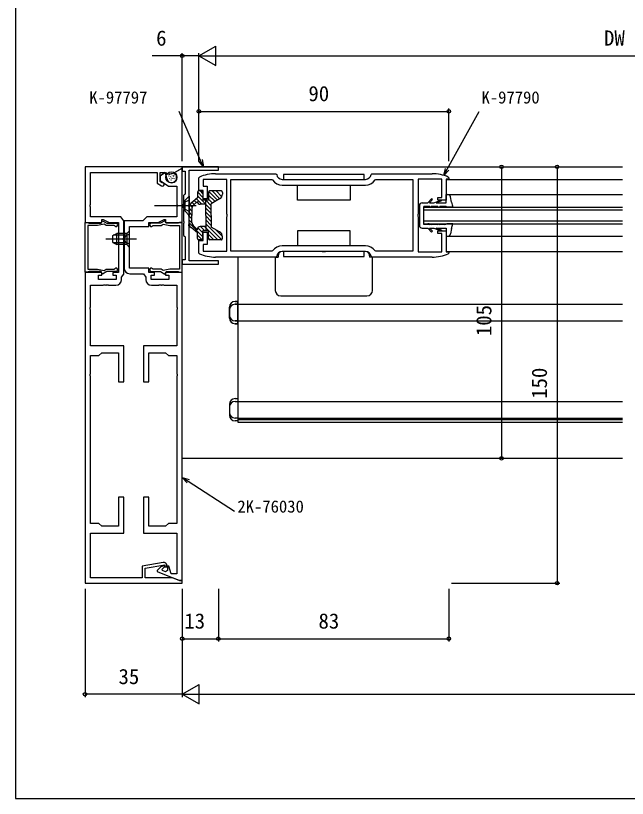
# Model space of a CAD drawing. Units: millimetres, scale not verified. Extents: x -437 to 438, y -681 to 679.
# Drawn here: x -436.7 to -216.4, y -681.4 to -399.4 of the extents above; entities that cross this region are included whole.
import ezdxf
from ezdxf.enums import TextEntityAlignment as Align

# ---------------------------------------------------------------- set-up
doc = ezdxf.new("R2010")
doc.units = ezdxf.units.MM
doc.header["$LTSCALE"] = 4
for name, color, linetype in [('0-2_YKK_11', 7, 'Continuous'), ('0-3_YKK_12', 2, 'Continuous'), ('0-4_YKK_13', 4, 'Continuous'), ('0-6_YKK_D', 6, 'Continuous'), ('0-7_YKK_ZWAK', 7, 'Continuous')]:
    doc.layers.add(name, color=color, linetype=linetype)
doc.styles.add('ＭＳ ゴシック', font='')
doc.styles.get('ＭＳ ゴシック').set_extended_font_data('MS Gothic')

msp = doc.modelspace()

# ---------------------------------------------------------------- linework, layer by layer
at = {"layer": '0-2_YKK_11'}
for p, q in [((-340.7, -458.396), (-310.7, -458.396)), ((-340.7, -460.496), (-310.7, -460.496)), ((-310.7, -482.296), (-340.7, -482.296)), ((-310.7, -484.396), (-340.7, -484.396))]:
    msp.add_line(p, q, dxfattribs=at)
for points in [[(-383.983, -459.614), (-384.217, -459.566), (-384.7, -459.228), (-384.7, -455.9), (-382.69, -455.9), (-382.2, -456.484), (-379.8, -456.19), (-376.7, -454.4), (-376.7, -453.9), (-411.7, -453.9), (-411.7, -473.9), (-405.7, -473.9), (-405.7, -472.9), (-405.2, -472.9), (-403.055, -473.9), (-399.7, -473.9), (-399.7, -491.9), (-401.7, -491.9), (-401.7, -492.9), (-400.5, -492.9), (-400.5, -494.5), (-406.9, -494.5), (-406.9, -492.9), (-405.7, -492.9), (-405.7, -491.9), (-411.7, -491.9)], [(-398.57, -494.5), (-398.57, -493.643), (-397.77, -492.5), (-397.77, -480.358), (-397.89, -480.175), (-397.89, -479.625), (-397.77, -479.442), (-397.77, -473.4), (-398.82, -471.9), (-409.77, -471.9), (-409.77, -468.358), (-409.89, -468.175), (-409.89, -467.625), (-409.77, -467.442), (-409.77, -455.9), (-385.7, -455.9), (-385.7, -459.748), (-384.223, -460.782)], [(-382.19, -458.353), (-382.847, -455.902), (-384.7, -457.2), (-384.7, -458.799), (-381.7, -460.9), (-378.63, -460.9), (-378.63, -467.442), (-378.51, -467.625), (-378.51, -468.175), (-378.63, -468.358), (-378.63, -471.9), (-389.4, -471.9), (-390.9, -473.4), (-397.63, -473.4), (-397.63, -479.442), (-397.51, -479.625), (-397.51, -480.175), (-397.63, -480.358), (-397.63, -490.4)], [(-376.7, -602.9), (-376.7, -491.9), (-382.7, -491.9), (-382.7, -492.9), (-381.5, -492.9), (-381.5, -494.5), (-387.9, -494.5), (-387.9, -492.9), (-386.7, -492.9), (-386.7, -491.9), (-388.7, -491.9), (-388.7, -490.4), (-395.7, -490.4), (-395.7, -475.4), (-388.7, -475.4), (-388.7, -473.9), (-385.345, -473.9), (-383.2, -472.9), (-382.7, -472.9), (-382.7, -473.9), (-376.7, -473.9), (-376.7, -454.631), (-376.9, -454.515), (-379.649, -456.103), (-379.649, -456.334), (-379.009, -456.704), (-378.81, -457.447)], [(-364.7, -456.396), (-342.98, -456.396), (-342.683, -456.657)], [(-308.717, -456.657), (-308.42, -456.396), (-286.7, -456.396)], [(-370.516, -485.223), (-370.7, -484.946), (-370.7, -480.396), (-369.2, -480.396), (-369.2, -477.396), (-367.7, -477.396), (-367.7, -481.896), (-369.2, -481.896), (-369.2, -484.296), (-360.7, -484.296), (-360.7, -471.854), (-360.58, -471.671), (-360.58, -471.121), (-360.7, -470.938), (-360.7, -458.496), (-369.2, -458.496), (-369.2, -460.896), (-367.7, -460.896), (-367.7, -465.396), (-369.2, -465.396), (-369.2, -462.396), (-370.7, -462.396), (-370.7, -457.846), (-370.516, -457.57)], [(-344.136, -484.16), (-344.388, -484.296), (-359.2, -484.296), (-359.2, -458.496), (-344.388, -458.496), (-344.136, -458.633)], [(-307.264, -458.633), (-307.012, -458.496), (-293.7, -458.496), (-293.7, -484.296), (-307.012, -484.296), (-307.264, -484.16)], [(-280.884, -457.57), (-280.7, -457.846), (-280.7, -458.296), (-281.7, -458.296), (-281.7, -465.896), (-284.7, -465.896), (-284.7, -464.896), (-283.2, -464.896), (-283.2, -458.296), (-291.7, -458.296), (-291.7, -470.938), (-291.82, -471.121), (-291.82, -471.671), (-291.7, -471.854), (-291.7, -484.496), (-283.2, -484.496), (-283.2, -477.896), (-284.7, -477.896), (-284.7, -476.896), (-281.7, -476.896), (-281.7, -484.496), (-280.7, -484.496), (-280.7, -484.946), (-280.884, -485.223)], [(-411.7, -491.85), (-411.7, -473.95), (-410.7, -473.95), (-410.527, -474.05), (-410.267, -474.2), (-405.95, -474.2), (-405.425, -473.29), (-403.849, -474.2), (-400.5, -474.2)], [(-376.7, -491.85), (-376.7, -473.95), (-377.7, -473.95), (-377.873, -474.05), (-378.133, -474.2), (-382.45, -474.2), (-382.975, -473.29), (-384.551, -474.2), (-387.9, -474.2)], [(-400.999, -475.133), (-401.248, -475), (-404.063, -475), (-404.881, -474.528), (-407.232, -475), (-410.7, -475), (-410.7, -490.8), (-407.232, -490.8), (-404.881, -491.272), (-404.063, -490.8), (-401.248, -490.8), (-400.999, -490.667)], [(-387.401, -475.133), (-387.152, -475), (-384.337, -475), (-383.519, -474.528), (-381.168, -475), (-377.7, -475), (-377.7, -490.8), (-381.168, -490.8), (-383.519, -491.272), (-384.337, -490.8), (-387.152, -490.8), (-387.401, -490.667)], [(-342.683, -486.135), (-342.98, -486.396), (-364.7, -486.396)], [(-286.7, -486.396), (-308.42, -486.396), (-308.717, -486.135)], [(-400.5, -491.6), (-403.849, -491.6), (-405.425, -492.51), (-405.95, -491.6), (-410.267, -491.6), (-410.527, -491.75), (-410.7, -491.85), (-411.7, -491.85)], [(-411.7, -491.9), (-411.7, -603.9), (-376.7, -603.9), (-376.7, -602.9), (-377.7, -602.9), (-380.175, -601.9), (-390, -601.9), (-390, -598.459), (-383, -597.225), (-383, -598), (-382.2, -598), (-382.2, -597.6)], [(-395.63, -492.4), (-390.7, -492.4), (-389.83, -493.642), (-389.83, -494.5)], [(-387.9, -491.6), (-384.551, -491.6), (-382.975, -492.51), (-382.45, -491.6), (-378.133, -491.6), (-377.873, -491.75), (-377.7, -491.85), (-376.7, -491.85)], [(-383.608, -596.418), (-391.1, -597.739), (-391.1, -601.9), (-409.7, -601.9), (-409.7, -585.9), (-397.7, -585.9), (-397.7, -572.9), (-399.7, -572.9), (-399.7, -583.4), (-405.7, -583.4), (-406.7, -582.4), (-409.7, -582.4), (-409.7, -529.358), (-409.82, -529.175), (-409.82, -528.625), (-409.7, -528.442), (-409.7, -521.9), (-406.7, -521.9), (-405.7, -520.9), (-399.7, -520.9), (-399.7, -531.4), (-397.7, -531.4), (-397.7, -518.4), (-409.7, -518.4), (-409.7, -505.358), (-409.82, -505.175), (-409.82, -504.625), (-409.7, -504.442), (-409.7, -496.5), (-405.158, -496.5), (-404.975, -496.38), (-404.425, -496.38), (-404.242, -496.5), (-404.158, -496.5), (-403.975, -496.38), (-403.425, -496.38), (-403.242, -496.5), (-400.57, -496.5)], [(-387.83, -496.5), (-385.158, -496.5), (-384.975, -496.38), (-384.425, -496.38), (-384.242, -496.5), (-384.158, -496.5), (-383.975, -496.38), (-383.425, -496.38), (-383.242, -496.5), (-378.7, -496.5), (-378.7, -504.442), (-378.58, -504.625), (-378.58, -505.175), (-378.7, -505.358), (-378.7, -518.4), (-390.7, -518.4), (-390.7, -531.4), (-388.7, -531.4), (-388.7, -520.9), (-382.7, -520.9), (-381.7, -521.9), (-378.7, -521.9), (-378.7, -528.442), (-378.58, -528.625), (-378.58, -529.175), (-378.7, -529.358), (-378.7, -582.4), (-381.7, -582.4), (-382.7, -583.4), (-388.7, -583.4), (-388.7, -572.9), (-390.7, -572.9), (-390.7, -585.9), (-378.7, -585.9), (-378.7, -600.5), (-380.75, -600.5), (-381.5, -597.7), (-382, -597.7), (-382, -599.323), (-382.705, -599.799)], [(-382.705, -599.799), (-383.836, -599.342), (-383.943, -598.816), (-383.124, -597.997), (-383.355, -597.501), (-384.059, -597.83)], [(-384.628, -598.228), (-385.7, -599.3), (-385.7, -599.668), (-377.7, -602.9), (-376.7, -602.9)]]:
    msp.add_lwpolyline(points, dxfattribs=at)
msp.add_lwpolyline([(-363.7, -453.9), (-376.7, -453.9), (-376.7, -455.4), (-375.7, -455.4), (-375.7, -463.7), (-375.9, -463.9), (-376.2, -464.2), (-376.2, -468.442), (-376.08, -468.625), (-376.08, -469.175), (-376.2, -469.358), (-376.2, -473.442), (-376.08, -473.625), (-376.08, -474.175), (-376.2, -474.358), (-376.2, -478.6), (-375.9, -478.9), (-375.7, -479.1), (-375.7, -487.4), (-376.7, -487.4), (-376.7, -488.9), (-363.7, -488.9), (-363.7, -487.7), (-374.2, -487.7), (-374.2, -475.358), (-374.32, -475.175), (-374.32, -474.625), (-374.2, -474.442), (-374.2, -471.858), (-374.32, -471.675), (-374.32, -471.125), (-374.2, -470.942), (-374.2, -468.358), (-374.32, -468.175), (-374.32, -467.625), (-374.2, -467.442), (-374.2, -455.1), (-363.7, -455.1)], close=True, dxfattribs=at)
for centre, radius, start, end in [((-364.7, -471.396), 15, 90, 112.81489), ((-340.7, -456.396), 2, 187.49472, 270.00002), ((-310.7, -456.396), 2, 269.99998, 352.50528), ((-286.7, -471.396), 15, 67.18511, 90), ((-383.85, -460.25), 0.65, 234.99999, 101.82642), ((-380.5, -457.9), 1.75, 194.99998, 15), ((-340.7, -456.396), 4.1, 213.05574, 270.00001), ((-310.7, -456.396), 4.1, 269.99999, 326.94426), ((-400.5, -474.8), 0.6, 213.74896, 89.99997), ((-387.9, -474.8), 0.6, 90.00003, 326.25104), ((-340.7, -486.396), 4.1, 89.99999, 146.94426), ((-340.7, -486.396), 2, 89.99998, 172.50528), ((-310.7, -486.396), 4.1, 33.05574, 90.00001), ((-310.7, -486.396), 2, 7.49472, 90.00002), ((-364.7, -471.396), 15, 247.18511, 270), ((-286.7, -471.396), 15, 270, 292.81489), ((-400.5, -491), 0.6, 270.00003, 146.25104), ((-395.63, -490.4), 2, 180.00001, 269.99999), ((-387.9, -491), 0.6, 33.74896, 269.99997), ((-400.57, -494.5), 2, 270.00001, 359.99999), ((-387.83, -494.5), 2, 180.00001, 269.99999), ((-383.4, -597.6), 1.2, 0.00002, 100), ((-383.214, -599.642), 2, 115, 135.00001)]:
    msp.add_arc(centre, radius, start, end, dxfattribs=at)
at = {"layer": '0-3_YKK_12'}
for p, q in [((-376.7, -453.9), (-218.147, -453.9)), ((-281.68, -458.403), (-218.147, -458.403)), ((-281.629, -458.403), (-218.147, -458.403)), ((-281.7, -463.896), (-218.147, -463.896)), ((-281.68, -463.896), (-218.147, -463.896)), ((-289.7, -474.396), (-289.7, -468.396)), ((-289.7, -468.396), (-218.147, -468.396)), ((-289.7, -469.396), (-218.147, -469.396)), ((-289.7, -473.396), (-218.147, -473.396)), ((-289.7, -474.396), (-218.147, -474.396)), ((-281.7, -478.896), (-218.147, -478.896)), ((-281.68, -478.896), (-218.147, -478.896)), ((-281.68, -484.403), (-218.147, -484.403)), ((-281.617, -484.403), (-218.147, -484.403)), ((-356.7, -486.396), (-356.7, -544.401)), ((-356.7, -503.4), (-218.147, -503.4)), ((-356.7, -509.4), (-218.147, -509.4)), ((-356.6, -538.401), (-218.147, -538.4)), ((-356.7, -544.401), (-218.147, -544.401)), ((-356.7, -544.901), (-218.147, -544.9)), ((-356.7, -544.901), (-356.7, -545.901)), ((-356.7, -545.901), (-218.147, -545.9)), ((-376.6, -558.9), (-218.147, -558.899))]:
    msp.add_line(p, q, dxfattribs=at)
at = {"layer": '0-4_YKK_13'}
for p, q in [((-381.227, -456.757), (-381.149, -456.573)), ((-380.402, -456.932), (-380.323, -456.748)), ((-381.485, -457.247), (-381.407, -457.063)), ((-381.288, -458.255), (-381.21, -458.071)), ((-380.889, -457.55), (-380.811, -457.366)), ((-380.685, -458.011), (-380.606, -457.827)), ((-380.685, -458.661), (-380.607, -458.477)), ((-380.153, -458.112), (-380.075, -457.928)), ((-379.961, -457.544), (-379.883, -457.36)), ((-379.679, -457.114), (-379.601, -456.93)), ((-379.612, -458.192), (-379.534, -458.008)), ((-374.2, -464.4), (-375.7, -465.9)), ((-374.2, -464.4), (-375.7, -465.9)), ((-371.227, -465.087), (-373.518, -467.023)), ((-371.227, -463.096), (-371.227, -465.087)), ((-366.227, -469.347), (-371.227, -464.347)), ((-369.227, -464.932), (-371.205, -462.953)), ((-369.727, -462.596), (-370.727, -462.596)), ((-369.227, -463.518), (-370.149, -462.596)), ((-369.227, -463.096), (-369.227, -465.896)), ((-367.227, -463.096), (-367.227, -465.896)), ((-364.9, -466.43), (-367.227, -464.104)), ((-364.003, -465.913), (-367.124, -462.793)), ((-362.727, -462.596), (-366.727, -462.596)), ((-363.11, -465.392), (-365.906, -462.596)), ((-362.446, -464.643), (-364.492, -462.596)), ((-362.227, -463.096), (-362.227, -463.732)), ((-281.7, -463.896), (-281.04, -463.896)), ((-281.7, -466.846), (-281.7, -463.896)), ((-279.76, -466.644), (-280.055, -464.723)), ((-371.7, -467.9), (-386.7, -467.9)), ((-371.7, -467.9), (-386.7, -467.9)), ((-373.179, -468.464), (-374.006, -467.638)), ((-372.372, -467.444), (-373.125, -466.691)), ((-371.227, -466.396), (-372.477, -467.541)), ((-371.633, -466.768), (-372.358, -466.043)), ((-369.591, -467.396), (-371.654, -465.334)), ((-368.227, -467.396), (-370.227, -467.396)), ((-367.227, -465.896), (-369.227, -465.896)), ((-366.227, -467.932), (-368.263, -465.896)), ((-368.227, -471.396), (-368.227, -465.896)), ((-365.797, -466.948), (-367.227, -465.518)), ((-363.227, -465.464), (-366.227, -467.196)), ((-366.227, -471.396), (-366.227, -467.196)), ((-291.3, -467.846), (-291.3, -474.946)), ((-290.3, -466.846), (-288.249, -466.846)), ((-288.249, -466.846), (-286.883, -465.393)), ((-286.6, -465.676), (-287.7, -466.846)), ((-287.7, -466.846), (-286.041, -466.846)), ((-286.6, -465.676), (-286.88, -465.396)), ((-286.041, -466.846), (-283.484, -465.877)), ((-283.276, -466.088), (-285.2, -466.846)), ((-285.2, -466.846), (-281.7, -466.846)), ((-283.276, -466.088), (-283.484, -465.877)), ((-374.2, -468.551), (-374.2, -471.396)), ((-373.227, -469.832), (-374.2, -468.832)), ((-373.227, -471.246), (-374.2, -470.246)), ((-373.227, -468.84), (-373.227, -471.396)), ((-366.227, -470.761), (-368.227, -468.76)), ((-366.227, -472.175), (-368.227, -470.175)), ((-289.7, -474.646), (-289.7, -468.146)), ((-287.5, -468.146), (-289.7, -468.146)), ((-287.712, -468.396), (-287.012, -468.146)), ((-284.7, -468.146), (-287.012, -468.146)), ((-285.7, -468.396), (-284.7, -468.146)), ((-285.7, -468.396), (-284.932, -468.396)), ((-284.932, -468.396), (-283.932, -468.146)), ((-282.2, -468.146), (-283.932, -468.146)), ((-279.2, -468.396), (-281.442, -468.396)), ((-374.2, -474.241), (-374.2, -471.396)), ((-373.227, -472.66), (-374.2, -471.66)), ((-373.222, -474.079), (-374.2, -473.075)), ((-373.227, -473.953), (-373.227, -471.396)), ((-368.227, -471.396), (-368.227, -476.896)), ((-366.227, -473.589), (-368.227, -471.589)), ((-366.227, -475.004), (-368.227, -473.003)), ((-366.227, -471.396), (-366.227, -475.596)), ((-369.227, -479.075), (-374.221, -474.081)), ((-371.227, -477.706), (-373.518, -475.769)), ((-371.227, -476.551), (-372.477, -475.252)), ((-371.227, -476.551), (-371.227, -476.396)), ((-369.227, -477.66), (-371.053, -475.833)), ((-368.227, -475.396), (-370.227, -475.396)), ((-368.576, -476.896), (-370.076, -475.396)), ((-363.862, -480.196), (-368.662, -475.396)), ((-362.501, -480.143), (-368.227, -474.417)), ((-363.227, -477.328), (-366.227, -475.596)), ((-362.227, -479.003), (-364.824, -476.406)), ((-290.3, -475.946), (-288.249, -475.946)), ((-287.5, -474.646), (-289.7, -474.646)), ((-288.249, -475.946), (-286.883, -477.399)), ((-287.712, -474.396), (-287.012, -474.646)), ((-286.6, -477.116), (-287.7, -475.946)), ((-287.7, -475.946), (-286.041, -475.946)), ((-284.7, -474.646), (-287.012, -474.646)), ((-286.042, -475.946), (-283.484, -476.916)), ((-285.7, -474.396), (-284.932, -474.396)), ((-285.7, -474.396), (-284.7, -474.646)), ((-285.2, -475.946), (-281.7, -475.946)), ((-283.277, -476.705), (-285.2, -475.946)), ((-284.932, -474.396), (-283.932, -474.646)), ((-282.2, -474.646), (-283.932, -474.646)), ((-281.7, -475.946), (-281.7, -478.896)), ((-279.2, -474.396), (-281.442, -474.396)), ((-279.76, -476.149), (-280.055, -478.069)), ((-401.7, -478.6), (-400.3, -477.9)), ((-401.7, -481.2), (-401.7, -478.6)), ((-396.7, -478.554), (-401.609, -478.554)), ((-396.7, -477.9), (-400.3, -477.9)), ((-371.227, -479.696), (-371.227, -477.706)), ((-369.551, -480.165), (-371.227, -478.489)), ((-367.227, -476.896), (-369.227, -476.896)), ((-369.227, -479.696), (-369.227, -476.896)), ((-367.227, -479.696), (-367.227, -476.896)), ((-365.277, -480.196), (-367.227, -478.246)), ((-362.227, -479.696), (-362.227, -479.06)), ((-286.6, -477.116), (-286.88, -477.396)), ((-283.277, -476.705), (-283.484, -476.915)), ((-281.7, -478.896), (-281.04, -478.896)), ((-393.2, -479.9), (-404.2, -479.9)), ((-401.7, -481.2), (-400.3, -481.9)), ((-396.7, -481.246), (-401.609, -481.246)), ((-395.7, -482.9), (-396.7, -481.9)), ((-369.727, -480.196), (-370.727, -480.196)), ((-366.691, -480.196), (-367.227, -479.66)), ((-362.727, -480.196), (-366.727, -480.196)), ((-310.7, -484.396), (-340.7, -484.396)), ((-326.3, -484.396), (-325.1, -484.396)), ((-343.2, -486.396), (-343.2, -498.396)), ((-343.2, -486.396), (-342.2, -486.396)), ((-342.2, -485.896), (-342.2, -486.396)), ((-309.2, -485.896), (-309.2, -486.396)), ((-308.2, -486.396), (-309.2, -486.396)), ((-308.2, -498.396), (-308.2, -486.396)), ((-341.2, -500.396), (-310.2, -500.396)), ((-359.7, -504.4), (-359.7, -508.4)), ((-359.7, -508.4), (-359.7, -504.4)), ((-357.7, -502.4), (-356.7, -502.4)), ((-357.7, -503.4), (-356.7, -503.4)), ((-356.7, -503.4), (-357.7, -503.4)), ((-356.7, -509.4), (-357.7, -509.4)), ((-357.7, -509.4), (-356.7, -509.4)), ((-357.7, -510.4), (-356.7, -510.4)), ((-357.7, -537.401), (-356.7, -537.401)), ((-357.7, -538.401), (-356.7, -538.401)), ((-359.7, -539.401), (-359.7, -543.401)), ((-356.7, -544.401), (-357.7, -544.401))]:
    msp.add_line(p, q, dxfattribs=at)
for points in [[(-340.2, -458.396), (-311.2, -458.396), (-311.2, -456.596), (-340.2, -456.596)], [(-340.2, -486.196), (-311.2, -486.196), (-311.2, -484.396), (-340.2, -484.396)]]:
    msp.add_lwpolyline(points, close=True, dxfattribs=at)
for points in [[(-316.2, -460.596), (-316.2, -465.896), (-335.2, -465.896), (-335.2, -460.596)], [(-374.2, -464.4), (-374.2, -471.4), (-375.7, -469.9), (-375.7, -465.9)], [(-374.2, -464.4), (-374.2, -471.4), (-375.7, -469.9), (-375.7, -465.9)], [(-374.2, -465.85), (-376.056, -466.755), (-376.664, -467.9)], [(-374.2, -465.85), (-376.056, -466.755), (-376.664, -467.9)], [(-374.2, -469.95), (-376.056, -469.045), (-376.664, -467.9)], [(-374.2, -469.95), (-376.056, -469.045), (-376.664, -467.9)], [(-279.76, -466.644), (-279.518, -467.533), (-279.2, -468.396)], [(-287.712, -468.396), (-288.2, -468.396), (-287.5, -468.146)], [(-287.712, -474.396), (-288.2, -474.396), (-287.5, -474.646)], [(-279.76, -476.149), (-279.518, -475.259), (-279.2, -474.396)], [(-396.7, -481.9), (-400.3, -481.9), (-400.3, -477.9)], [(-395.7, -478.1), (-397.043, -478.755), (-397.652, -479.9)], [(-395.7, -482.9), (-395.7, -476.9), (-396.7, -477.9), (-396.7, -481.9)], [(-316.2, -482.196), (-316.2, -476.896), (-335.2, -476.896), (-335.2, -482.196)], [(-395.7, -481.7), (-397.043, -481.045), (-397.652, -479.9)], [(-356.7, -502.4), (-356.7, -510.4), (-357.7, -510.4)], [(-356.7, -510.4), (-356.7, -502.4), (-357.7, -502.4)], [(-356.7, -537.401), (-356.7, -545.401), (-357.7, -545.401)]]:
    msp.add_lwpolyline(points, dxfattribs=at)
msp.add_circle((-380.601, -457.7), 2, dxfattribs=at)
for centre, radius, start, end in [((-370.727, -463.096), 0.5, 90, 180), ((-369.727, -463.096), 0.5, 0, 90), ((-366.727, -463.096), 0.5, 90, 180), ((-364.227, -463.732), 2, 299.99971, 0), ((-362.727, -463.096), 0.5, 0, 90), ((-281.04, -464.896), 1, 9.94999, 90.00087), ((-372.225, -468.521), 1.975, 120.4827, 180.86836), ((-371.727, -468.84), 1.5, 119.99156, 180), ((-370.227, -466.396), 1, 180.00087, 270), ((-290.3, -467.846), 1, 90.00087, 179.99913), ((-282.197, -469.411), 1.264, 53.35047, 90.12902), ((-372.226, -474.276), 1.975, 178.9982, 229.11265), ((-371.727, -473.953), 1.5, 180, 240.00094), ((-370.227, -476.396), 1, 90, 180), ((-290.3, -474.946), 1, 180, 269.99913), ((-282.197, -473.382), 1.264, 269.87072, 306.64926), ((-364.227, -479.06), 2, 0, 59.99467), ((-281.04, -477.896), 1, 269.99913, 350.05001), ((-370.727, -479.696), 0.5, 180, 269.97202), ((-369.727, -479.696), 0.5, 269.97202, 0), ((-366.727, -479.696), 0.5, 180, 269.97202), ((-362.727, -479.696), 0.5, 269.97202, 0), ((-340.7, -485.896), 1.5, 90, 180), ((-310.7, -485.896), 1.5, 0, 90), ((-341.2, -498.396), 2, 180, 270), ((-310.2, -498.396), 2, 270, 0), ((-357.7, -504.4), 2, 90, 180), ((-357.7, -504.4), 2, 90, 180), ((-357.7, -505.4), 2, 90, 180), ((-357.7, -505.4), 2, 90, 180), ((-357.7, -507.4), 2, 180, 270), ((-357.7, -507.4), 2, 180, 270), ((-357.7, -508.4), 2, 180, 270), ((-357.7, -508.4), 2, 180, 270), ((-357.7, -539.401), 2, 90, 180), ((-357.7, -540.401), 2, 90, 180), ((-357.7, -542.401), 2, 180, 270), ((-357.7, -543.401), 2, 180, 270)]:
    msp.add_arc(centre, radius, start, end, dxfattribs=at)
at = {"layer": '0-6_YKK_D'}
for p, q in [((-370.7, -413.9), (-364.638, -410.4)), ((-364.638, -417.4), (-364.638, -410.4)), ((-376.7, -451.9), (-376.7, -412.9)), ((-370.7, -451.9), (-370.7, -412.9)), ((-370.7, -451.9), (-370.7, -412.9)), ((-370.7, -413.9), (-364.638, -417.4)), ((-370.7, -413.9), (-358.576, -413.9)), ((-363.7, -413.9), (-70.1, -413.9)), ((-370.7, -451.9), (-370.7, -432.9)), ((-370.7, -433.9), (-280.7, -433.9)), ((-280.7, -451.9), (-280.7, -432.9)), ((-279.7, -453.9), (-260.7, -453.9)), ((-279.7, -453.9), (-240.7, -453.9)), ((-261.7, -453.9), (-261.7, -558.9)), ((-241.7, -453.9), (-241.7, -603.9)), ((-279.7, -558.9), (-260.7, -558.9)), ((-411.7, -605.9), (-411.7, -644.9)), ((-376.7, -605.9), (-376.7, -644.9)), ((-376.7, -605.9), (-376.7, -624.9)), ((-363.7, -605.9), (-363.7, -624.9)), ((-363.7, -605.9), (-363.7, -624.9)), ((-280.7, -605.9), (-280.7, -624.9)), ((-279.7, -603.9), (-240.7, -603.9)), ((-376.7, -611.65), (-376.7, -644.9)), ((-376.7, -623.9), (-363.7, -623.9)), ((-363.7, -623.9), (-280.7, -623.9)), ((-376.7, -643.9), (-370.638, -640.4)), ((-370.638, -647.4), (-370.638, -640.4)), ((-376.7, -643.9), (-411.7, -643.9)), ((-376.7, -643.9), (-370.638, -647.4)), ((-376.7, -643.9), (-364.576, -643.9)), ((-369.7, -643.9), (371.3, -643.9))]:
    msp.add_line(p, q, dxfattribs=at)
for points in [[(-370.7, -413.9), (-376.7, -413.9), (-387.511, -413.9)], [(-369.093, -453.9), (-370.114, -451.564), (-377.839, -433.9)], [(-282.477, -457.003), (-281.25, -454.767), (-269.807, -433.9)], [(-369.488, -451.29), (-369.093, -453.9), (-370.74, -451.837)], [(-280.651, -455.096), (-282.477, -457.003), (-281.849, -454.439)], [(-374.929, -567.712), (-376.7, -565.754), (-374.187, -566.564)], [(-376.7, -565.754), (-374.558, -567.138), (-357.899, -577.9)]]:
    msp.add_lwpolyline(points, dxfattribs=at)
for centre in [(-376.7, -413.9), (-370.7, -433.9), (-280.7, -433.9), (-261.7, -453.9), (-241.7, -453.9), (-261.7, -558.9), (-241.7, -603.9), (-376.7, -623.9), (-363.7, -623.9), (-363.7, -623.9), (-280.7, -623.9), (-411.7, -643.9)]:
    msp.add_circle(centre, 0.637, dxfattribs=at)
at = {"layer": '0-7_YKK_ZWAK'}
msp.add_line((-436.7, 643.6), (-436.7, -681.4), dxfattribs=at)
msp.add_lwpolyline([(-436.7, -681.4), (438.3, -681.4), (438.3, 643.6)], dxfattribs=at)

# ---------------------------------------------------------------- texts
at = {"layer": '0-6_YKK_D', "style": 'ＭＳ ゴシック'}
for s, height, p in [('6', 5.499, (-386.108, -411.9)), ('DW', 5.499, (-224.805, -411.9)), ('90', 5.499, (-331.261, -431.9)), ('K-97797', 4.399, (-410.191, -432.4)), ('K-97790', 4.399, (-268.92, -432.4)), ('2K-76030', 4.399, (-356.842, -579.775)), ('13', 5.499, (-375.953, -621.9)), ('83', 5.499, (-327.633, -621.9)), ('35', 5.499, (-399.655, -641.9))]:
    msp.add_text(s, height=height, dxfattribs=at).set_placement(p, align=Align.BOTTOM_LEFT)
for s, p in [('105', (-263.7, -514.88)), ('150', (-243.7, -537.465))]:
    msp.add_text(s, height=5.499, rotation=90, dxfattribs=at).set_placement(p, align=Align.BOTTOM_LEFT)

doc.saveas('drawing.dxf')
